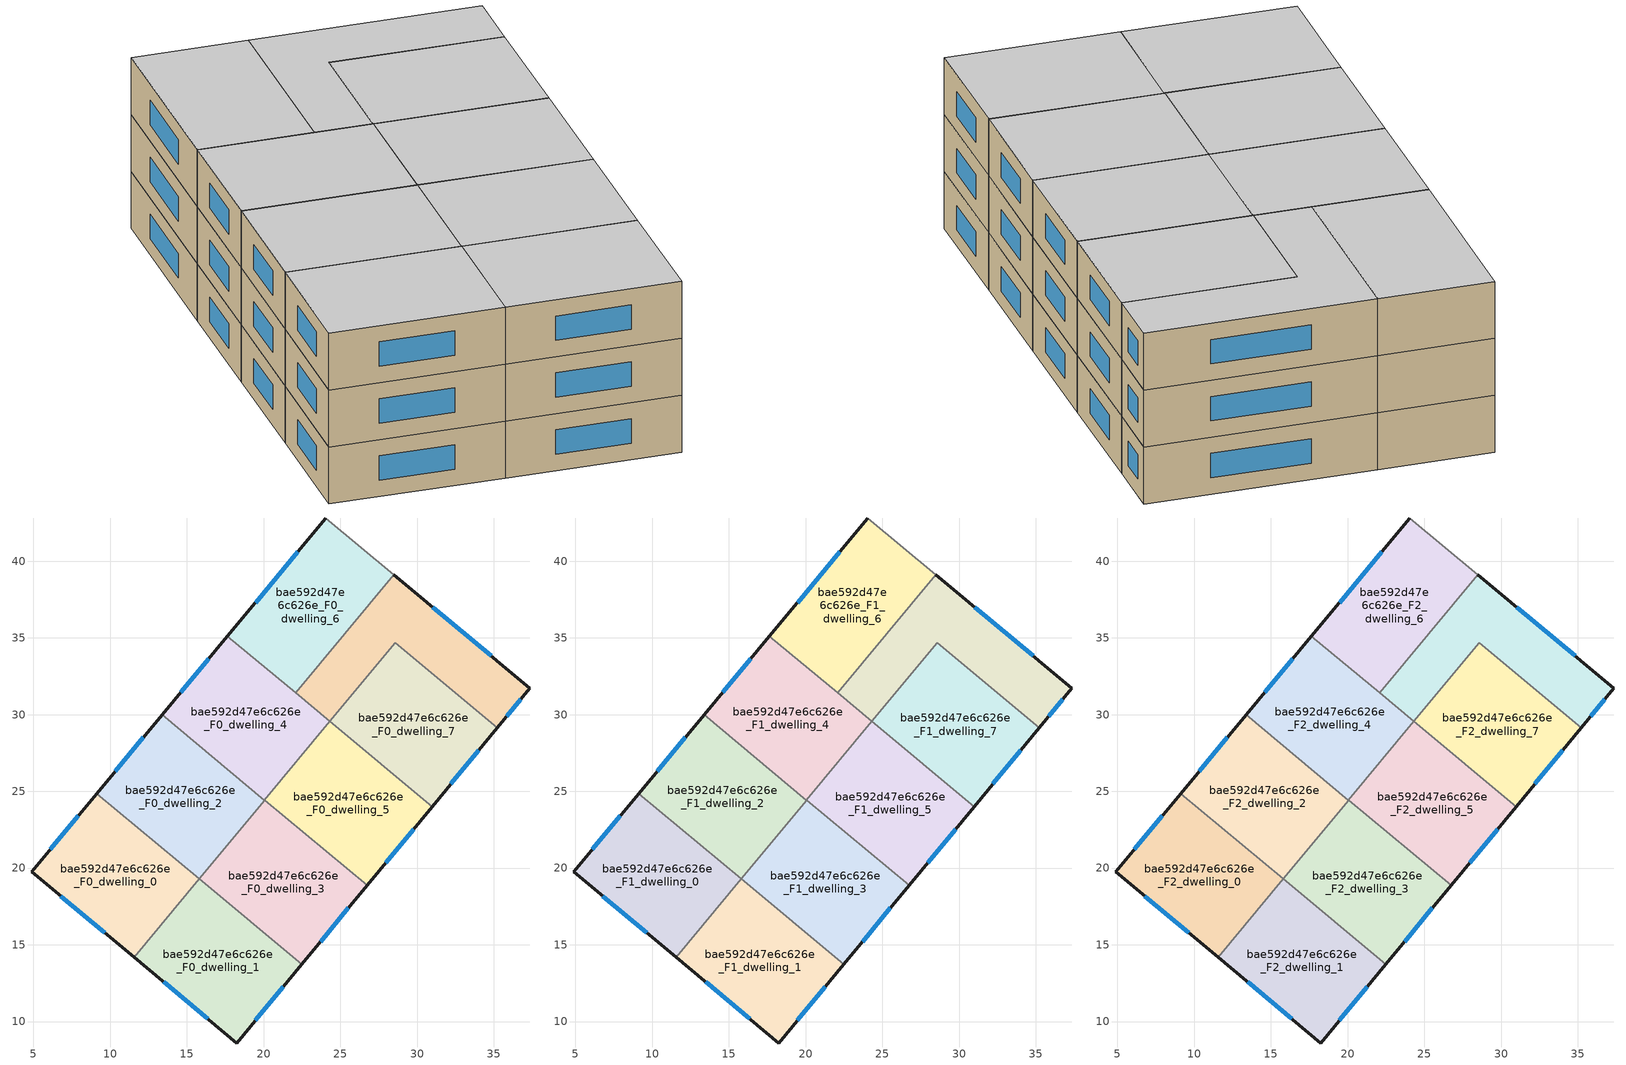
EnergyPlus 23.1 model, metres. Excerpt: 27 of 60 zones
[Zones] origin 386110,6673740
bae592d47e6c626e_F0_dwelling_0
 floor ground (EU_floor_Construction): 15.82,19.29 11.57,14.18 4.88,19.75 9.12,24.86 z0
 wall outside (EU_wall_Construction): 9.12,24.86 4.88,19.75 11.57,14.18 z0:3
 wall to bae592d47e6c626e_F0_dwelling_1 (EU_wall_Construction): 11.57,14.18 15.82,19.29 z0:3
 wall to bae592d47e6c626e_F0_dwelling_2 (EU_wall_Construction): 15.81,19.3 9.12,24.86 z0:3
 wall to bae592d47e6c626e_F0_dwelling_3 (EU_wall_Construction): 15.82,19.29 15.81,19.3 z0:3
 window (EU_Window_Construction): 6.79,18.16 9.66,15.77 / 7.91,23.4 6.09,21.21 z0.86:2.14
bae592d47e6c626e_F0_dwelling_1
 floor ground (EU_floor_Construction): 22.5,13.74 18.26,8.6 11.57,14.18 15.82,19.29 z0
 wall outside (EU_wall_Construction): 11.57,14.18 18.26,8.6 22.5,13.74 z0:3
 wall to bae592d47e6c626e_F0_dwelling_3 (EU_wall_Construction): 22.5,13.74 15.82,19.29 z0:3
 window (EU_Window_Construction): 13.48,12.58 16.34,10.19 / 19.47,10.07 21.28,12.27 z0.86:2.14
bae592d47e6c626e_F0_dwelling_2
 floor ground (EU_floor_Construction): 20.06,24.42 15.8,19.3 9.12,24.86 13.38,29.98 z0
 wall outside (EU_wall_Construction): 13.38,29.98 9.12,24.86 z0:3
 wall to bae592d47e6c626e_F0_dwelling_3 (EU_wall_Construction): 15.8,19.3 20.06,24.42 z0:3
 wall to bae592d47e6c626e_F0_dwelling_4 (EU_wall_Construction): 20.05,24.43 13.38,29.98 z0:3
 wall to bae592d47e6c626e_F0_dwelling_5 (EU_wall_Construction): 20.06,24.42 20.05,24.43 z0:3
 window (EU_Window_Construction): 12.16,28.51 10.34,26.32 z0.86:2.14
bae592d47e6c626e_F0_dwelling_3
 floor ground (EU_floor_Construction): 26.74,18.87 22.5,13.74 15.8,19.3 20.06,24.42 z0
 wall outside (EU_wall_Construction): 22.5,13.74 26.74,18.87 z0:3
 wall to bae592d47e6c626e_F0_dwelling_5 (EU_wall_Construction): 26.74,18.87 20.06,24.42 z0:3
 window (EU_Window_Construction): 23.71,15.2 25.52,17.4 z0.86:2.14
bae592d47e6c626e_F0_dwelling_4
 floor ground (EU_floor_Construction): 24.32,29.55 20.05,24.43 13.38,29.98 17.64,35.1 z0
 wall outside (EU_wall_Construction): 17.64,35.1 13.38,29.98 z0:3
 wall to bae592d47e6c626e_F0_dwelling_5 (EU_wall_Construction): 20.05,24.43 24.32,29.55 z0:3
 wall to bae592d47e6c626e_F0_dwelling_6 (EU_wall_Construction): 22.08,31.41 17.64,35.1 z0:3
 wall to bae592d47e6c626e_F0_dwelling_8 (EU_wall_Construction): 24.31,29.56 22.08,31.41 z0:3
 wall to bae592d47e6c626e_F0_dwelling_7 (EU_wall_Construction): 24.32,29.55 24.31,29.56 z0:3
 window (EU_Window_Construction): 16.43,33.64 14.6,31.44 z0.86:2.14
bae592d47e6c626e_F0_dwelling_5
 floor ground (EU_floor_Construction): 30.98,24.01 26.74,18.87 20.05,24.43 24.32,29.55 z0
 wall outside (EU_wall_Construction): 26.74,18.87 30.98,24.01 z0:3
 wall to bae592d47e6c626e_F0_dwelling_7 (EU_wall_Construction): 30.98,24.01 24.32,29.55 z0:3
 window (EU_Window_Construction): 27.95,20.34 29.77,22.54 z0.86:2.14
bae592d47e6c626e_F0_dwelling_6
 floor ground (EU_floor_Construction): 28.49,39.12 22.08,31.41 17.64,35.1 24.05,42.81 z0
 wall outside (EU_wall_Construction): 24.05,42.81 17.64,35.1 z0:3
 wall adiabatic (EU_wall_Construction): 28.49,39.12 24.05,42.81 z0:3
 wall to bae592d47e6c626e_F0_dwelling_8 (EU_wall_Construction): 22.08,31.41 28.49,39.12 z0:3
 window (EU_Window_Construction): 22.22,40.61 19.48,37.3 z0.86:2.14
bae592d47e6c626e_F0_dwelling_7
 floor ground (EU_floor_Construction): 35.23,29.16 30.98,24.01 24.31,29.56 28.58,34.69 z0
 wall outside (EU_wall_Construction): 30.98,24.01 35.23,29.16 z0:3
 wall to bae592d47e6c626e_F0_dwelling_8 (EU_wall_Construction): 35.23,29.16 28.58,34.69 24.31,29.56 z0:3
 window (EU_Window_Construction): 32.2,25.48 34.02,27.69 z0.86:2.14
bae592d47e6c626e_F0_dwelling_8
 floor ground (EU_floor_Construction): 37.35,31.73 35.23,29.16 28.58,34.69 24.31,29.56 22.08,31.41 28.49,39.12 z0
 wall outside (EU_wall_Construction): 35.23,29.16 37.35,31.73 28.49,39.12 z0:3
 window (EU_Window_Construction): 34.82,33.84 31.02,37 / 35.84,29.89 36.75,30.99 z0.86:2.14
bae592d47e6c626e_F1_dwelling_0
 floor to bae592d47e6c626e_F0_dwelling_0 (EU_floor_Construction): 15.82,19.29 11.57,14.18 4.88,19.75 9.12,24.86 z3
 wall outside (EU_wall_Construction): 9.12,24.86 4.88,19.75 11.57,14.18 z3:6
 wall to bae592d47e6c626e_F1_dwelling_1 (EU_wall_Construction): 11.57,14.18 15.82,19.29 z3:6
 wall to bae592d47e6c626e_F1_dwelling_2 (EU_wall_Construction): 15.81,19.3 9.12,24.86 z3:6
 wall to bae592d47e6c626e_F1_dwelling_3 (EU_wall_Construction): 15.82,19.29 15.81,19.3 z3:6
 window (EU_Window_Construction): 6.79,18.16 9.66,15.77 / 7.91,23.4 6.09,21.21 z3.86:5.14
bae592d47e6c626e_F1_dwelling_1
 floor to bae592d47e6c626e_F0_dwelling_1 (EU_floor_Construction): 22.5,13.74 18.26,8.6 11.57,14.18 15.82,19.29 z3
 wall outside (EU_wall_Construction): 11.57,14.18 18.26,8.6 22.5,13.74 z3:6
 wall to bae592d47e6c626e_F1_dwelling_3 (EU_wall_Construction): 22.5,13.74 15.82,19.29 z3:6
 window (EU_Window_Construction): 13.48,12.58 16.34,10.19 / 19.47,10.07 21.28,12.27 z3.86:5.14
bae592d47e6c626e_F1_dwelling_2
 floor to bae592d47e6c626e_F0_dwelling_2 (EU_floor_Construction): 20.06,24.42 15.8,19.3 9.12,24.86 13.38,29.98 z3
 wall outside (EU_wall_Construction): 13.38,29.98 9.12,24.86 z3:6
 wall to bae592d47e6c626e_F1_dwelling_3 (EU_wall_Construction): 15.8,19.3 20.06,24.42 z3:6
 wall to bae592d47e6c626e_F1_dwelling_4 (EU_wall_Construction): 20.05,24.43 13.38,29.98 z3:6
 wall to bae592d47e6c626e_F1_dwelling_5 (EU_wall_Construction): 20.06,24.42 20.05,24.43 z3:6
 window (EU_Window_Construction): 12.16,28.51 10.34,26.32 z3.86:5.14
bae592d47e6c626e_F1_dwelling_3
 floor to bae592d47e6c626e_F0_dwelling_3 (EU_floor_Construction): 26.74,18.87 22.5,13.74 15.8,19.3 20.06,24.42 z3
 wall outside (EU_wall_Construction): 22.5,13.74 26.74,18.87 z3:6
 wall to bae592d47e6c626e_F1_dwelling_5 (EU_wall_Construction): 26.74,18.87 20.06,24.42 z3:6
 window (EU_Window_Construction): 23.71,15.2 25.52,17.4 z3.86:5.14
bae592d47e6c626e_F1_dwelling_4
 floor to bae592d47e6c626e_F0_dwelling_4 (EU_floor_Construction): 24.32,29.55 20.05,24.43 13.38,29.98 17.64,35.1 z3
 wall outside (EU_wall_Construction): 17.64,35.1 13.38,29.98 z3:6
 wall to bae592d47e6c626e_F1_dwelling_5 (EU_wall_Construction): 20.05,24.43 24.32,29.55 z3:6
 wall to bae592d47e6c626e_F1_dwelling_6 (EU_wall_Construction): 22.08,31.41 17.64,35.1 z3:6
 wall to bae592d47e6c626e_F1_dwelling_8 (EU_wall_Construction): 24.31,29.56 22.08,31.41 z3:6
 wall to bae592d47e6c626e_F1_dwelling_7 (EU_wall_Construction): 24.32,29.55 24.31,29.56 z3:6
 window (EU_Window_Construction): 16.43,33.64 14.6,31.44 z3.86:5.14
bae592d47e6c626e_F1_dwelling_5
 floor to bae592d47e6c626e_F0_dwelling_5 (EU_floor_Construction): 30.98,24.01 26.74,18.87 20.05,24.43 24.32,29.55 z3
 wall outside (EU_wall_Construction): 26.74,18.87 30.98,24.01 z3:6
 wall to bae592d47e6c626e_F1_dwelling_7 (EU_wall_Construction): 30.98,24.01 24.32,29.55 z3:6
 window (EU_Window_Construction): 27.95,20.34 29.77,22.54 z3.86:5.14
bae592d47e6c626e_F1_dwelling_6
 floor to bae592d47e6c626e_F0_dwelling_6 (EU_floor_Construction): 28.49,39.12 22.08,31.41 17.64,35.1 24.05,42.81 z3
 wall outside (EU_wall_Construction): 24.05,42.81 17.64,35.1 z3:6
 wall adiabatic (EU_wall_Construction): 28.49,39.12 24.05,42.81 z3:6
 wall to bae592d47e6c626e_F1_dwelling_8 (EU_wall_Construction): 22.08,31.41 28.49,39.12 z3:6
 window (EU_Window_Construction): 22.22,40.61 19.48,37.3 z3.86:5.14
bae592d47e6c626e_F1_dwelling_7
 floor to bae592d47e6c626e_F0_dwelling_7 (EU_floor_Construction): 35.23,29.16 30.98,24.01 24.31,29.56 28.58,34.69 z3
 wall outside (EU_wall_Construction): 30.98,24.01 35.23,29.16 z3:6
 wall to bae592d47e6c626e_F1_dwelling_8 (EU_wall_Construction): 35.23,29.16 28.58,34.69 24.31,29.56 z3:6
 window (EU_Window_Construction): 32.2,25.48 34.02,27.69 z3.86:5.14
bae592d47e6c626e_F1_dwelling_8
 floor to bae592d47e6c626e_F0_dwelling_8 (EU_floor_Construction): 37.35,31.73 35.23,29.16 28.58,34.69 24.31,29.56 22.08,31.41 28.49,39.12 z3
 wall outside (EU_wall_Construction): 35.23,29.16 37.35,31.73 28.49,39.12 z3:6
 window (EU_Window_Construction): 34.82,33.84 31.02,37 / 35.84,29.89 36.75,30.99 z3.86:5.14
bae592d47e6c626e_F2_dwelling_0
 floor to bae592d47e6c626e_F1_dwelling_0 (EU_floor_Construction): 15.82,19.29 11.57,14.18 4.88,19.75 9.12,24.86 z6
 wall outside (EU_wall_Construction): 9.12,24.86 4.88,19.75 11.57,14.18 z6:9
 wall to bae592d47e6c626e_F2_dwelling_1 (EU_wall_Construction): 11.57,14.18 15.82,19.29 z6:9
 wall to bae592d47e6c626e_F2_dwelling_2 (EU_wall_Construction): 15.81,19.3 9.12,24.86 z6:9
 wall to bae592d47e6c626e_F2_dwelling_3 (EU_wall_Construction): 15.82,19.29 15.81,19.3 z6:9
 window (EU_Window_Construction): 6.79,18.16 9.66,15.77 / 7.91,23.4 6.09,21.21 z6.86:8.14
 ceiling to bae592d47e6c626e_F3_dwelling_0 (EU_floor_Construction): 11.57,14.18 15.82,19.29 9.12,24.86 4.88,19.75 z9
bae592d47e6c626e_F2_dwelling_1
 floor to bae592d47e6c626e_F1_dwelling_1 (EU_floor_Construction): 22.5,13.74 18.26,8.6 11.57,14.18 15.82,19.29 z6
 wall outside (EU_wall_Construction): 11.57,14.18 18.26,8.6 22.5,13.74 z6:9
 wall to bae592d47e6c626e_F2_dwelling_3 (EU_wall_Construction): 22.5,13.74 15.82,19.29 z6:9
 window (EU_Window_Construction): 13.48,12.58 16.34,10.19 / 19.47,10.07 21.28,12.27 z6.86:8.14
 ceiling to bae592d47e6c626e_F3_dwelling_1 (EU_floor_Construction): 18.26,8.6 22.5,13.74 15.82,19.29 11.57,14.18 z9
bae592d47e6c626e_F2_dwelling_2
 floor to bae592d47e6c626e_F1_dwelling_2 (EU_floor_Construction): 20.06,24.42 15.8,19.3 9.12,24.86 13.38,29.98 z6
 wall outside (EU_wall_Construction): 13.38,29.98 9.12,24.86 z6:9
 wall to bae592d47e6c626e_F2_dwelling_3 (EU_wall_Construction): 15.8,19.3 20.06,24.42 z6:9
 wall to bae592d47e6c626e_F2_dwelling_4 (EU_wall_Construction): 20.05,24.43 13.38,29.98 z6:9
 wall to bae592d47e6c626e_F2_dwelling_5 (EU_wall_Construction): 20.06,24.42 20.05,24.43 z6:9
 window (EU_Window_Construction): 12.16,28.51 10.34,26.32 z6.86:8.14
 ceiling to bae592d47e6c626e_F3_dwelling_2 (EU_floor_Construction): 15.8,19.3 20.06,24.42 13.38,29.98 9.12,24.86 z9
bae592d47e6c626e_F2_dwelling_3
 floor to bae592d47e6c626e_F1_dwelling_3 (EU_floor_Construction): 26.74,18.87 22.5,13.74 15.8,19.3 20.06,24.42 z6
 wall outside (EU_wall_Construction): 22.5,13.74 26.74,18.87 z6:9
 wall to bae592d47e6c626e_F2_dwelling_5 (EU_wall_Construction): 26.74,18.87 20.06,24.42 z6:9
 window (EU_Window_Construction): 23.71,15.2 25.52,17.4 z6.86:8.14
 ceiling to bae592d47e6c626e_F3_dwelling_3 (EU_floor_Construction): 22.5,13.74 26.74,18.87 20.06,24.42 15.8,19.3 z9
bae592d47e6c626e_F2_dwelling_4
 floor to bae592d47e6c626e_F1_dwelling_4 (EU_floor_Construction): 24.32,29.55 20.05,24.43 13.38,29.98 17.64,35.1 z6
 wall outside (EU_wall_Construction): 17.64,35.1 13.38,29.98 z6:9
 wall to bae592d47e6c626e_F2_dwelling_5 (EU_wall_Construction): 20.05,24.43 24.32,29.55 z6:9
 wall to bae592d47e6c626e_F2_dwelling_6 (EU_wall_Construction): 22.08,31.41 17.64,35.1 z6:9
 wall to bae592d47e6c626e_F2_dwelling_8 (EU_wall_Construction): 24.31,29.56 22.08,31.41 z6:9
 wall to bae592d47e6c626e_F2_dwelling_7 (EU_wall_Construction): 24.32,29.55 24.31,29.56 z6:9
 window (EU_Window_Construction): 16.43,33.64 14.6,31.44 z6.86:8.14
 ceiling to bae592d47e6c626e_F3_dwelling_4 (EU_floor_Construction): 20.05,24.43 24.32,29.55 17.64,35.1 13.38,29.98 z9
bae592d47e6c626e_F2_dwelling_5
 floor to bae592d47e6c626e_F1_dwelling_5 (EU_floor_Construction): 30.98,24.01 26.74,18.87 20.05,24.43 24.32,29.55 z6
 wall outside (EU_wall_Construction): 26.74,18.87 30.98,24.01 z6:9
 wall to bae592d47e6c626e_F2_dwelling_7 (EU_wall_Construction): 30.98,24.01 24.32,29.55 z6:9
 window (EU_Window_Construction): 27.95,20.34 29.77,22.54 z6.86:8.14
 ceiling to bae592d47e6c626e_F3_dwelling_5 (EU_floor_Construction): 26.74,18.87 30.98,24.01 24.32,29.55 20.05,24.43 z9
bae592d47e6c626e_F2_dwelling_6
 floor to bae592d47e6c626e_F1_dwelling_6 (EU_floor_Construction): 28.49,39.12 22.08,31.41 17.64,35.1 24.05,42.81 z6
 wall outside (EU_wall_Construction): 24.05,42.81 17.64,35.1 z6:9
 wall adiabatic (EU_wall_Construction): 28.49,39.12 24.05,42.81 z6:9
 wall to bae592d47e6c626e_F2_dwelling_8 (EU_wall_Construction): 22.08,31.41 28.49,39.12 z6:9
 window (EU_Window_Construction): 22.22,40.61 19.48,37.3 z6.86:8.14
 ceiling to bae592d47e6c626e_F3_dwelling_6 (EU_floor_Construction): 22.08,31.41 28.49,39.12 24.05,42.81 17.64,35.1 z9
bae592d47e6c626e_F2_dwelling_7
 floor to bae592d47e6c626e_F1_dwelling_7 (EU_floor_Construction): 35.23,29.16 30.98,24.01 24.31,29.56 28.58,34.69 z6
 wall outside (EU_wall_Construction): 30.98,24.01 35.23,29.16 z6:9
 wall to bae592d47e6c626e_F2_dwelling_8 (EU_wall_Construction): 35.23,29.16 28.58,34.69 24.31,29.56 z6:9
 window (EU_Window_Construction): 32.2,25.48 34.02,27.69 z6.86:8.14
 ceiling to bae592d47e6c626e_F3_dwelling_7 (EU_floor_Construction): 30.98,24.01 35.23,29.16 28.58,34.69 24.31,29.56 z9
bae592d47e6c626e_F2_dwelling_8
 floor to bae592d47e6c626e_F1_dwelling_8 (EU_floor_Construction): 37.35,31.73 35.23,29.16 28.58,34.69 24.31,29.56 22.08,31.41 28.49,39.12 z6
 wall outside (EU_wall_Construction): 35.23,29.16 37.35,31.73 28.49,39.12 z6:9
 window (EU_Window_Construction): 34.82,33.84 31.02,37 / 35.84,29.89 36.75,30.99 z6.86:8.14
 ceiling to bae592d47e6c626e_F3_dwelling_8 (EU_floor_Construction): 35.23,29.16 37.35,31.73 28.49,39.12 22.08,31.41 24.31,29.56 28.58,34.69 z9
[Building]
EU S2 Campaign: North Axis=0; Terrain=City; Solar Distribution=FullExterior
[Site:Location]
Helsinki-Vantaa.AP: Latitude=60.317; Longitude=24.963; Time Zone=2; Elevation=54.6
[SizingPeriod:WeatherFileDays]
AnnualSizingPeriod: Begin Month=1; Begin Day of Month=1; End Month=12; End Day of Month=31; Day of Week for Start Day=Monday; Use Weather File Daylight Saving Period=No; Use Weather File Rain and Snow Indicators=No
[MATERIAL]
EU_InternalMass_Material: Roughness=MediumRough; Thickness=0.1; Conductivity=1; Density=1800; Specific Heat=900; Thermal Absorptance=0.9; Solar Absorptance=0.7; Visible Absorptance=0.7
[MATERIAL:NOMASS] Roughness=MediumRough; Thermal Absorptance=0.9; Solar Absorptance=0.7; Visible Absorptance=0.7
Name | Thermal Resistance
EU_wall_NoMass | 1.10183
EU_floor_NoMass | 1.70606
[WINDOWMATERIAL:SIMPLEGLAZINGSYSTEM]
EU_Window_SimpleGlazing: UFactor=3.11035; Solar Heat Gain Coefficient=0.8; Visible Transmittance=0.8
[CONSTRUCTION]
EU_wall_Construction: EU_wall_NoMass
EU_floor_Construction: EU_floor_NoMass
EU_Window_Construction: EU_Window_SimpleGlazing
EU_InternalMass_Construction: EU_InternalMass_Material
[ZONE] Type=1; Multiplier=1; Ceiling Height=autocalculate; Floor Area=autocalculate; Part of Total Floor Area=Yes
Name | Volume
bae592d47e6c626e_F0_dwelling_0; bae592d47e6c626e_F1_dwelling_0; bae592d47e6c626e_F2_dwelling_0 | 173.613
bae592d47e6c626e_F0_dwelling_1; bae592d47e6c626e_F1_dwelling_1; bae592d47e6c626e_F2_dwelling_1 | 173.602
bae592d47e6c626e_F0_dwelling_2; bae592d47e6c626e_F1_dwelling_2; bae592d47e6c626e_F2_dwelling_2 | 173.6
bae592d47e6c626e_F0_dwelling_3; bae592d47e6c626e_F1_dwelling_3; bae592d47e6c626e_F2_dwelling_3 | 173.608
bae592d47e6c626e_F0_dwelling_4; bae592d47e6c626e_F1_dwelling_4; bae592d47e6c626e_F2_dwelling_4; bae592d47e6c626e_F0_dwelling_6; bae592d47e6c626e_F1_dwelling_6; bae592d47e6c626e_F2_dwelling_6 | 173.596
bae592d47e6c626e_F0_dwelling_5; bae592d47e6c626e_F1_dwelling_5; bae592d47e6c626e_F2_dwelling_5 | 173.59
bae592d47e6c626e_F0_dwelling_7; bae592d47e6c626e_F1_dwelling_7; bae592d47e6c626e_F2_dwelling_7 | 173.586
bae592d47e6c626e_F0_dwelling_8; bae592d47e6c626e_F1_dwelling_8; bae592d47e6c626e_F2_dwelling_8 | 173.597
[INTERNALMASS] Construction=EU_InternalMass_Construction
Name | Zone or ZoneList | Surface Area
bae592d47e6c626e_F0_dwelling_0_EU_InternalMass | bae592d47e6c626e_F0_dwelling_0 | 57.8708
bae592d47e6c626e_F0_dwelling_1_EU_InternalMass | bae592d47e6c626e_F0_dwelling_1 | 57.8681
bae592d47e6c626e_F0_dwelling_2_EU_InternalMass | bae592d47e6c626e_F0_dwelling_2 | 57.8684
bae592d47e6c626e_F0_dwelling_3_EU_InternalMass | bae592d47e6c626e_F0_dwelling_3 | 57.8665
bae592d47e6c626e_F0_dwelling_4_EU_InternalMass | bae592d47e6c626e_F0_dwelling_4 | 57.8646
bae592d47e6c626e_F0_dwelling_5_EU_InternalMass | bae592d47e6c626e_F0_dwelling_5 | 57.8632
bae592d47e6c626e_F0_dwelling_6_EU_InternalMass | bae592d47e6c626e_F0_dwelling_6 | 57.865
bae592d47e6c626e_F0_dwelling_7_EU_InternalMass | bae592d47e6c626e_F0_dwelling_7 | 57.8627
bae592d47e6c626e_F0_dwelling_8_EU_InternalMass | bae592d47e6c626e_F0_dwelling_8 | 57.8658
bae592d47e6c626e_F1_dwelling_0_EU_InternalMass | bae592d47e6c626e_F1_dwelling_0 | 57.8708
bae592d47e6c626e_F1_dwelling_1_EU_InternalMass | bae592d47e6c626e_F1_dwelling_1 | 57.8681
bae592d47e6c626e_F1_dwelling_2_EU_InternalMass | bae592d47e6c626e_F1_dwelling_2 | 57.8684
bae592d47e6c626e_F1_dwelling_3_EU_InternalMass | bae592d47e6c626e_F1_dwelling_3 | 57.8665
bae592d47e6c626e_F1_dwelling_4_EU_InternalMass | bae592d47e6c626e_F1_dwelling_4 | 57.8646
bae592d47e6c626e_F1_dwelling_5_EU_InternalMass | bae592d47e6c626e_F1_dwelling_5 | 57.8632
bae592d47e6c626e_F1_dwelling_6_EU_InternalMass | bae592d47e6c626e_F1_dwelling_6 | 57.865
bae592d47e6c626e_F1_dwelling_7_EU_InternalMass | bae592d47e6c626e_F1_dwelling_7 | 57.8627
bae592d47e6c626e_F1_dwelling_8_EU_InternalMass | bae592d47e6c626e_F1_dwelling_8 | 57.8658
bae592d47e6c626e_F2_dwelling_0_EU_InternalMass | bae592d47e6c626e_F2_dwelling_0 | 57.8708
bae592d47e6c626e_F2_dwelling_1_EU_InternalMass | bae592d47e6c626e_F2_dwelling_1 | 57.8681
bae592d47e6c626e_F2_dwelling_2_EU_InternalMass | bae592d47e6c626e_F2_dwelling_2 | 57.8684
bae592d47e6c626e_F2_dwelling_3_EU_InternalMass | bae592d47e6c626e_F2_dwelling_3 | 57.8665
bae592d47e6c626e_F2_dwelling_4_EU_InternalMass | bae592d47e6c626e_F2_dwelling_4 | 57.8646
bae592d47e6c626e_F2_dwelling_5_EU_InternalMass | bae592d47e6c626e_F2_dwelling_5 | 57.8632
bae592d47e6c626e_F2_dwelling_6_EU_InternalMass | bae592d47e6c626e_F2_dwelling_6 | 57.865
bae592d47e6c626e_F2_dwelling_7_EU_InternalMass | bae592d47e6c626e_F2_dwelling_7 | 57.8627
bae592d47e6c626e_F2_dwelling_8_EU_InternalMass | bae592d47e6c626e_F2_dwelling_8 | 57.8658
[OTHEREQUIPMENT] Fuel Type=Electricity; Design Level Calculation Method=Watts/Area; Power per Zone Floor Area=1; Fraction Latent=0; Fraction Radiant=0; Fraction Lost=0; Carbon Dioxide Generation Rate=0; EndUse Subcategory=EU_Step8_InternalGains
Name | Zone or ZoneList or Space or SpaceList | Schedule
EU_Step8_InternalGain_bae592d47e6c626e_F0_dwelling_0_f000 | bae592d47e6c626e_F0_dwelling_0 | EU_Step8_GainSchedule_bae592d47e6c626e_F0_dwelling_0_f000
EU_Step8_InternalGain_bae592d47e6c626e_F0_dwelling_1_f000 | bae592d47e6c626e_F0_dwelling_1 | EU_Step8_GainSchedule_bae592d47e6c626e_F0_dwelling_1_f000
EU_Step8_InternalGain_bae592d47e6c626e_F0_dwelling_2_f000 | bae592d47e6c626e_F0_dwelling_2 | EU_Step8_GainSchedule_bae592d47e6c626e_F0_dwelling_2_f000
EU_Step8_InternalGain_bae592d47e6c626e_F0_dwelling_3_f000 | bae592d47e6c626e_F0_dwelling_3 | EU_Step8_GainSchedule_bae592d47e6c626e_F0_dwelling_3_f000
EU_Step8_InternalGain_bae592d47e6c626e_F0_dwelling_4_f000 | bae592d47e6c626e_F0_dwelling_4 | EU_Step8_GainSchedule_bae592d47e6c626e_F0_dwelling_4_f000
EU_Step8_InternalGain_bae592d47e6c626e_F0_dwelling_5_f000 | bae592d47e6c626e_F0_dwelling_5 | EU_Step8_GainSchedule_bae592d47e6c626e_F0_dwelling_5_f000
EU_Step8_InternalGain_bae592d47e6c626e_F0_dwelling_6_f000 | bae592d47e6c626e_F0_dwelling_6 | EU_Step8_GainSchedule_bae592d47e6c626e_F0_dwelling_6_f000
EU_Step8_InternalGain_bae592d47e6c626e_F0_dwelling_7_f000 | bae592d47e6c626e_F0_dwelling_7 | EU_Step8_GainSchedule_bae592d47e6c626e_F0_dwelling_7_f000
EU_Step8_InternalGain_bae592d47e6c626e_F0_dwelling_8_f000 | bae592d47e6c626e_F0_dwelling_8 | EU_Step8_GainSchedule_bae592d47e6c626e_F0_dwelling_8_f000
EU_Step8_InternalGain_bae592d47e6c626e_F1_dwelling_0_f000 | bae592d47e6c626e_F1_dwelling_0 | EU_Step8_GainSchedule_bae592d47e6c626e_F1_dwelling_0_f000
EU_Step8_InternalGain_bae592d47e6c626e_F1_dwelling_1_f000 | bae592d47e6c626e_F1_dwelling_1 | EU_Step8_GainSchedule_bae592d47e6c626e_F1_dwelling_1_f000
EU_Step8_InternalGain_bae592d47e6c626e_F1_dwelling_2_f000 | bae592d47e6c626e_F1_dwelling_2 | EU_Step8_GainSchedule_bae592d47e6c626e_F1_dwelling_2_f000
EU_Step8_InternalGain_bae592d47e6c626e_F1_dwelling_3_f000 | bae592d47e6c626e_F1_dwelling_3 | EU_Step8_GainSchedule_bae592d47e6c626e_F1_dwelling_3_f000
EU_Step8_InternalGain_bae592d47e6c626e_F1_dwelling_4_f000 | bae592d47e6c626e_F1_dwelling_4 | EU_Step8_GainSchedule_bae592d47e6c626e_F1_dwelling_4_f000
EU_Step8_InternalGain_bae592d47e6c626e_F1_dwelling_5_f000 | bae592d47e6c626e_F1_dwelling_5 | EU_Step8_GainSchedule_bae592d47e6c626e_F1_dwelling_5_f000
EU_Step8_InternalGain_bae592d47e6c626e_F1_dwelling_6_f000 | bae592d47e6c626e_F1_dwelling_6 | EU_Step8_GainSchedule_bae592d47e6c626e_F1_dwelling_6_f000
EU_Step8_InternalGain_bae592d47e6c626e_F1_dwelling_7_f000 | bae592d47e6c626e_F1_dwelling_7 | EU_Step8_GainSchedule_bae592d47e6c626e_F1_dwelling_7_f000
EU_Step8_InternalGain_bae592d47e6c626e_F1_dwelling_8_f000 | bae592d47e6c626e_F1_dwelling_8 | EU_Step8_GainSchedule_bae592d47e6c626e_F1_dwelling_8_f000
EU_Step8_InternalGain_bae592d47e6c626e_F2_dwelling_0_f000 | bae592d47e6c626e_F2_dwelling_0 | EU_Step8_GainSchedule_bae592d47e6c626e_F2_dwelling_0_f000
EU_Step8_InternalGain_bae592d47e6c626e_F2_dwelling_1_f000 | bae592d47e6c626e_F2_dwelling_1 | EU_Step8_GainSchedule_bae592d47e6c626e_F2_dwelling_1_f000
EU_Step8_InternalGain_bae592d47e6c626e_F2_dwelling_2_f000 | bae592d47e6c626e_F2_dwelling_2 | EU_Step8_GainSchedule_bae592d47e6c626e_F2_dwelling_2_f000
EU_Step8_InternalGain_bae592d47e6c626e_F2_dwelling_3_f000 | bae592d47e6c626e_F2_dwelling_3 | EU_Step8_GainSchedule_bae592d47e6c626e_F2_dwelling_3_f000
EU_Step8_InternalGain_bae592d47e6c626e_F2_dwelling_4_f000 | bae592d47e6c626e_F2_dwelling_4 | EU_Step8_GainSchedule_bae592d47e6c626e_F2_dwelling_4_f000
EU_Step8_InternalGain_bae592d47e6c626e_F2_dwelling_5_f000 | bae592d47e6c626e_F2_dwelling_5 | EU_Step8_GainSchedule_bae592d47e6c626e_F2_dwelling_5_f000
EU_Step8_InternalGain_bae592d47e6c626e_F2_dwelling_6_f000 | bae592d47e6c626e_F2_dwelling_6 | EU_Step8_GainSchedule_bae592d47e6c626e_F2_dwelling_6_f000
EU_Step8_InternalGain_bae592d47e6c626e_F2_dwelling_7_f000 | bae592d47e6c626e_F2_dwelling_7 | EU_Step8_GainSchedule_bae592d47e6c626e_F2_dwelling_7_f000
EU_Step8_InternalGain_bae592d47e6c626e_F2_dwelling_8_f000 | bae592d47e6c626e_F2_dwelling_8 | EU_Step8_GainSchedule_bae592d47e6c626e_F2_dwelling_8_f000
[ZONEVENTILATION:DESIGNFLOWRATE] Schedule=EU_AlwaysOn; Design Flow Rate Calculation Method=AirChanges/Hour; Air Changes per Hour=0.756316; Ventilation Type=Natural; Fan Pressure Rise=0; Fan Total Efficiency=1; Constant Term Coefficient=1; Temperature Term Coefficient=0; Velocity Term Coefficient=0; Velocity Squared Term Coefficient=0; Minimum Indoor Temperature=-100; Maximum Indoor Temperature=100; Delta Temperature=-100; Minimum Outdoor Temperature=-100; Maximum Outdoor Temperature=100; Maximum Wind Speed=40
Name | Zone or ZoneList or Space or SpaceList
EU_ConstantAir_bae592d47e6c626e_F0_dwelling_0 | bae592d47e6c626e_F0_dwelling_0
EU_ConstantAir_bae592d47e6c626e_F0_dwelling_1 | bae592d47e6c626e_F0_dwelling_1
EU_ConstantAir_bae592d47e6c626e_F0_dwelling_2 | bae592d47e6c626e_F0_dwelling_2
EU_ConstantAir_bae592d47e6c626e_F0_dwelling_3 | bae592d47e6c626e_F0_dwelling_3
EU_ConstantAir_bae592d47e6c626e_F0_dwelling_4 | bae592d47e6c626e_F0_dwelling_4
EU_ConstantAir_bae592d47e6c626e_F0_dwelling_5 | bae592d47e6c626e_F0_dwelling_5
EU_ConstantAir_bae592d47e6c626e_F0_dwelling_6 | bae592d47e6c626e_F0_dwelling_6
EU_ConstantAir_bae592d47e6c626e_F0_dwelling_7 | bae592d47e6c626e_F0_dwelling_7
EU_ConstantAir_bae592d47e6c626e_F0_dwelling_8 | bae592d47e6c626e_F0_dwelling_8
EU_ConstantAir_bae592d47e6c626e_F1_dwelling_0 | bae592d47e6c626e_F1_dwelling_0
EU_ConstantAir_bae592d47e6c626e_F1_dwelling_1 | bae592d47e6c626e_F1_dwelling_1
EU_ConstantAir_bae592d47e6c626e_F1_dwelling_2 | bae592d47e6c626e_F1_dwelling_2
EU_ConstantAir_bae592d47e6c626e_F1_dwelling_3 | bae592d47e6c626e_F1_dwelling_3
EU_ConstantAir_bae592d47e6c626e_F1_dwelling_4 | bae592d47e6c626e_F1_dwelling_4
EU_ConstantAir_bae592d47e6c626e_F1_dwelling_5 | bae592d47e6c626e_F1_dwelling_5
EU_ConstantAir_bae592d47e6c626e_F1_dwelling_6 | bae592d47e6c626e_F1_dwelling_6
EU_ConstantAir_bae592d47e6c626e_F1_dwelling_7 | bae592d47e6c626e_F1_dwelling_7
EU_ConstantAir_bae592d47e6c626e_F1_dwelling_8 | bae592d47e6c626e_F1_dwelling_8
EU_ConstantAir_bae592d47e6c626e_F2_dwelling_0 | bae592d47e6c626e_F2_dwelling_0
EU_ConstantAir_bae592d47e6c626e_F2_dwelling_1 | bae592d47e6c626e_F2_dwelling_1
EU_ConstantAir_bae592d47e6c626e_F2_dwelling_2 | bae592d47e6c626e_F2_dwelling_2
EU_ConstantAir_bae592d47e6c626e_F2_dwelling_3 | bae592d47e6c626e_F2_dwelling_3
EU_ConstantAir_bae592d47e6c626e_F2_dwelling_4 | bae592d47e6c626e_F2_dwelling_4
EU_ConstantAir_bae592d47e6c626e_F2_dwelling_5 | bae592d47e6c626e_F2_dwelling_5
EU_ConstantAir_bae592d47e6c626e_F2_dwelling_6 | bae592d47e6c626e_F2_dwelling_6
EU_ConstantAir_bae592d47e6c626e_F2_dwelling_7 | bae592d47e6c626e_F2_dwelling_7
EU_ConstantAir_bae592d47e6c626e_F2_dwelling_8 | bae592d47e6c626e_F2_dwelling_8
[HVACTEMPLATE:THERMOSTAT] Constant Heating Setpoint=20; Constant Cooling Setpoint=50
EU_HeatOnly_bae592d47e6c626e_F0_dwelling_0; EU_HeatOnly_bae592d47e6c626e_F0_dwelling_1; EU_HeatOnly_bae592d47e6c626e_F0_dwelling_2; EU_HeatOnly_bae592d47e6c626e_F0_dwelling_3; EU_HeatOnly_bae592d47e6c626e_F0_dwelling_4; EU_HeatOnly_bae592d47e6c626e_F0_dwelling_5; EU_HeatOnly_bae592d47e6c626e_F0_dwelling_6; EU_HeatOnly_bae592d47e6c626e_F0_dwelling_7; EU_HeatOnly_bae592d47e6c626e_F0_dwelling_8; EU_HeatOnly_bae592d47e6c626e_F1_dwelling_0; EU_HeatOnly_bae592d47e6c626e_F1_dwelling_1; EU_HeatOnly_bae592d47e6c626e_F1_dwelling_2; EU_HeatOnly_bae592d47e6c626e_F1_dwelling_3; EU_HeatOnly_bae592d47e6c626e_F1_dwelling_4; EU_HeatOnly_bae592d47e6c626e_F1_dwelling_5; EU_HeatOnly_bae592d47e6c626e_F1_dwelling_6; EU_HeatOnly_bae592d47e6c626e_F1_dwelling_7; EU_HeatOnly_bae592d47e6c626e_F1_dwelling_8; EU_HeatOnly_bae592d47e6c626e_F2_dwelling_0; EU_HeatOnly_bae592d47e6c626e_F2_dwelling_1; EU_HeatOnly_bae592d47e6c626e_F2_dwelling_2; EU_HeatOnly_bae592d47e6c626e_F2_dwelling_3; EU_HeatOnly_bae592d47e6c626e_F2_dwelling_4; EU_HeatOnly_bae592d47e6c626e_F2_dwelling_5; EU_HeatOnly_bae592d47e6c626e_F2_dwelling_6; EU_HeatOnly_bae592d47e6c626e_F2_dwelling_7; EU_HeatOnly_bae592d47e6c626e_F2_dwelling_8; EU_HeatOnly_bae592d47e6c626e_F3_dwelling_0; EU_HeatOnly_bae592d47e6c626e_F3_dwelling_1; EU_HeatOnly_bae592d47e6c626e_F3_dwelling_2; EU_HeatOnly_bae592d47e6c626e_F3_dwelling_3; EU_HeatOnly_bae592d47e6c626e_F3_dwelling_4; EU_HeatOnly_bae592d47e6c626e_F3_dwelling_5; EU_HeatOnly_bae592d47e6c626e_F3_dwelling_6; EU_HeatOnly_bae592d47e6c626e_F3_dwelling_7; EU_HeatOnly_bae592d47e6c626e_F3_dwelling_8; EU_HeatOnly_bae592d47e6c626e_F4_dwelling_0; EU_HeatOnly_bae592d47e6c626e_F4_dwelling_1; EU_HeatOnly_bae592d47e6c626e_F4_dwelling_2; EU_HeatOnly_bae592d47e6c626e_F4_dwelling_3; EU_HeatOnly_bae592d47e6c626e_F4_dwelling_4; EU_HeatOnly_bae592d47e6c626e_F4_dwelling_5; EU_HeatOnly_bae592d47e6c626e_F4_dwelling_6; EU_HeatOnly_bae592d47e6c626e_F4_dwelling_7; EU_HeatOnly_bae592d47e6c626e_F5_dwelling_0; EU_HeatOnly_bae592d47e6c626e_F5_dwelling_1; EU_HeatOnly_bae592d47e6c626e_F5_dwelling_2; EU_HeatOnly_bae592d47e6c626e_F5_dwelling_3; EU_HeatOnly_bae592d47e6c626e_F5_dwelling_4; EU_HeatOnly_bae592d47e6c626e_F5_dwelling_5; EU_HeatOnly_bae592d47e6c626e_F5_dwelling_6; EU_HeatOnly_bae592d47e6c626e_F5_dwelling_7; EU_HeatOnly_bae592d47e6c626e_F6_dwelling_0; EU_HeatOnly_bae592d47e6c626e_F6_dwelling_1; EU_HeatOnly_bae592d47e6c626e_F6_dwelling_2; EU_HeatOnly_bae592d47e6c626e_F6_dwelling_3; EU_HeatOnly_bae592d47e6c626e_F6_dwelling_4; EU_HeatOnly_bae592d47e6c626e_F6_dwelling_5; EU_HeatOnly_bae592d47e6c626e_F6_dwelling_6; EU_HeatOnly_bae592d47e6c626e_F6_dwelling_7
[HVACTEMPLATE:ZONE:IDEALLOADSAIRSYSTEM] System Availability Schedule=EU_AlwaysOn; Maximum Heating Supply Air Temperature=50; Minimum Cooling Supply Air Temperature=13; Maximum Heating Supply Air Humidity Ratio=0.0156; Minimum Cooling Supply Air Humidity Ratio=0.0077; Heating Limit=NoLimit; Cooling Limit=NoLimit; Heating Availability Schedule=EU_AlwaysOn; Cooling Availability Schedule=EU_CoolingOff; Dehumidification Control Type=ConstantSensibleHeatRatio; Cooling Sensible Heat Ratio=0.7; Dehumidification Setpoint=60; Humidification Control Type=None; Humidification Setpoint=30; Outdoor Air Method=None; Outdoor Air Flow Rate per Person=0.00944; Outdoor Air Flow Rate per Zone Floor Area=0; Outdoor Air Flow Rate per Zone=0; Demand Controlled Ventilation Type=None; Outdoor Air Economizer Type=NoEconomizer; Heat Recovery Type=None; Sensible Heat Recovery Effectiveness=0.7; Latent Heat Recovery Effectiveness=0.65
Name | Template Thermostat
bae592d47e6c626e_F0_dwelling_0 | EU_HeatOnly_bae592d47e6c626e_F0_dwelling_0
bae592d47e6c626e_F0_dwelling_1 | EU_HeatOnly_bae592d47e6c626e_F0_dwelling_1
bae592d47e6c626e_F0_dwelling_2 | EU_HeatOnly_bae592d47e6c626e_F0_dwelling_2
bae592d47e6c626e_F0_dwelling_3 | EU_HeatOnly_bae592d47e6c626e_F0_dwelling_3
bae592d47e6c626e_F0_dwelling_4 | EU_HeatOnly_bae592d47e6c626e_F0_dwelling_4
bae592d47e6c626e_F0_dwelling_5 | EU_HeatOnly_bae592d47e6c626e_F0_dwelling_5
bae592d47e6c626e_F0_dwelling_6 | EU_HeatOnly_bae592d47e6c626e_F0_dwelling_6
bae592d47e6c626e_F0_dwelling_7 | EU_HeatOnly_bae592d47e6c626e_F0_dwelling_7
bae592d47e6c626e_F0_dwelling_8 | EU_HeatOnly_bae592d47e6c626e_F0_dwelling_8
bae592d47e6c626e_F1_dwelling_0 | EU_HeatOnly_bae592d47e6c626e_F1_dwelling_0
bae592d47e6c626e_F1_dwelling_1 | EU_HeatOnly_bae592d47e6c626e_F1_dwelling_1
bae592d47e6c626e_F1_dwelling_2 | EU_HeatOnly_bae592d47e6c626e_F1_dwelling_2
bae592d47e6c626e_F1_dwelling_3 | EU_HeatOnly_bae592d47e6c626e_F1_dwelling_3
bae592d47e6c626e_F1_dwelling_4 | EU_HeatOnly_bae592d47e6c626e_F1_dwelling_4
bae592d47e6c626e_F1_dwelling_5 | EU_HeatOnly_bae592d47e6c626e_F1_dwelling_5
bae592d47e6c626e_F1_dwelling_6 | EU_HeatOnly_bae592d47e6c626e_F1_dwelling_6
bae592d47e6c626e_F1_dwelling_7 | EU_HeatOnly_bae592d47e6c626e_F1_dwelling_7
bae592d47e6c626e_F1_dwelling_8 | EU_HeatOnly_bae592d47e6c626e_F1_dwelling_8
bae592d47e6c626e_F2_dwelling_0 | EU_HeatOnly_bae592d47e6c626e_F2_dwelling_0
bae592d47e6c626e_F2_dwelling_1 | EU_HeatOnly_bae592d47e6c626e_F2_dwelling_1
bae592d47e6c626e_F2_dwelling_2 | EU_HeatOnly_bae592d47e6c626e_F2_dwelling_2
bae592d47e6c626e_F2_dwelling_3 | EU_HeatOnly_bae592d47e6c626e_F2_dwelling_3
bae592d47e6c626e_F2_dwelling_4 | EU_HeatOnly_bae592d47e6c626e_F2_dwelling_4
bae592d47e6c626e_F2_dwelling_5 | EU_HeatOnly_bae592d47e6c626e_F2_dwelling_5
bae592d47e6c626e_F2_dwelling_6 | EU_HeatOnly_bae592d47e6c626e_F2_dwelling_6
bae592d47e6c626e_F2_dwelling_7 | EU_HeatOnly_bae592d47e6c626e_F2_dwelling_7
bae592d47e6c626e_F2_dwelling_8 | EU_HeatOnly_bae592d47e6c626e_F2_dwelling_8
[SIZING:ZONE] Zone Cooling Design Supply Air Temperature Input Method=SupplyAirTemperature; Zone Cooling Design Supply Air Temperature=13; Zone Heating Design Supply Air Temperature Input Method=SupplyAirTemperature; Zone Heating Design Supply Air Temperature=50; Zone Cooling Design Supply Air Humidity Ratio=0.008; Zone Heating Design Supply Air Humidity Ratio=0.008; Cooling Design Air Flow Method=DesignDay; Cooling Design Air Flow Rate=0; Cooling Minimum Air Flow per Zone Floor Area=0.000762; Cooling Minimum Air Flow=0; Cooling Minimum Air Flow Fraction=0.2; Heating Design Air Flow Method=DesignDay; Heating Design Air Flow Rate=0; Heating Maximum Air Flow per Zone Floor Area=0.002032; Heating Maximum Air Flow=0.141576; Heating Maximum Air Flow Fraction=0.3; Account for Dedicated Outdoor Air System=No; Dedicated Outdoor Air System Control Strategy=NeutralSupplyAir; Dedicated Outdoor Air Low Setpoint Temperature for Design=autosize; Dedicated Outdoor Air High Setpoint Temperature for Design=autosize; Zone Load Sizing Method=Sensible Load Only No Latent Load; Zone Latent Cooling Design Supply Air Humidity Ratio Input Method=HumidityRatioDifference; Zone Cooling Design Supply Air Humidity Ratio Difference=0.005; Zone Latent Heating Design Supply Air Humidity Ratio Input Method=HumidityRatioDifference; Zone Humidification Design Supply Air Humidity Ratio Difference=0.005
bae592d47e6c626e_F0_dwelling_0; bae592d47e6c626e_F0_dwelling_1; bae592d47e6c626e_F0_dwelling_2; bae592d47e6c626e_F0_dwelling_3; bae592d47e6c626e_F0_dwelling_4; bae592d47e6c626e_F0_dwelling_5; bae592d47e6c626e_F0_dwelling_6; bae592d47e6c626e_F0_dwelling_7; bae592d47e6c626e_F0_dwelling_8; bae592d47e6c626e_F1_dwelling_0; bae592d47e6c626e_F1_dwelling_1; bae592d47e6c626e_F1_dwelling_2; bae592d47e6c626e_F1_dwelling_3; bae592d47e6c626e_F1_dwelling_4; bae592d47e6c626e_F1_dwelling_5; bae592d47e6c626e_F1_dwelling_6; bae592d47e6c626e_F1_dwelling_7; bae592d47e6c626e_F1_dwelling_8; bae592d47e6c626e_F2_dwelling_0; bae592d47e6c626e_F2_dwelling_1; bae592d47e6c626e_F2_dwelling_2; bae592d47e6c626e_F2_dwelling_3; bae592d47e6c626e_F2_dwelling_4; bae592d47e6c626e_F2_dwelling_5; bae592d47e6c626e_F2_dwelling_6; bae592d47e6c626e_F2_dwelling_7; bae592d47e6c626e_F2_dwelling_8
[SCHEDULE:CONSTANT]
Name | Hourly Value
EU_AlwaysOn | 1
EU_CoolingOff | 0
[SCHEDULE:FILE] Column Number=1; Rows to Skip at Top=0; Number of Hours of Data=8760; Column Separator=Comma; Interpolate to Timestep=No; Minutes per Item=60; Adjust Schedule for Daylight Savings=Yes
Name | File
EU_Step8_GainSchedule_bae592d47e6c626e_F0_dwelling_0_f000 | ../../schedules/bae592d47e6c626e/bae592d47e6c626e_F0_dwelling_0_f000_gain.csv
EU_Step8_GainSchedule_bae592d47e6c626e_F0_dwelling_1_f000 | ../../schedules/bae592d47e6c626e/bae592d47e6c626e_F0_dwelling_1_f000_gain.csv
EU_Step8_GainSchedule_bae592d47e6c626e_F0_dwelling_2_f000 | ../../schedules/bae592d47e6c626e/bae592d47e6c626e_F0_dwelling_2_f000_gain.csv
EU_Step8_GainSchedule_bae592d47e6c626e_F0_dwelling_3_f000 | ../../schedules/bae592d47e6c626e/bae592d47e6c626e_F0_dwelling_3_f000_gain.csv
EU_Step8_GainSchedule_bae592d47e6c626e_F0_dwelling_4_f000 | ../../schedules/bae592d47e6c626e/bae592d47e6c626e_F0_dwelling_4_f000_gain.csv
EU_Step8_GainSchedule_bae592d47e6c626e_F0_dwelling_5_f000 | ../../schedules/bae592d47e6c626e/bae592d47e6c626e_F0_dwelling_5_f000_gain.csv
EU_Step8_GainSchedule_bae592d47e6c626e_F0_dwelling_6_f000 | ../../schedules/bae592d47e6c626e/bae592d47e6c626e_F0_dwelling_6_f000_gain.csv
EU_Step8_GainSchedule_bae592d47e6c626e_F0_dwelling_7_f000 | ../../schedules/bae592d47e6c626e/bae592d47e6c626e_F0_dwelling_7_f000_gain.csv
EU_Step8_GainSchedule_bae592d47e6c626e_F0_dwelling_8_f000 | ../../schedules/bae592d47e6c626e/bae592d47e6c626e_F0_dwelling_8_f000_gain.csv
EU_Step8_GainSchedule_bae592d47e6c626e_F1_dwelling_0_f000 | ../../schedules/bae592d47e6c626e/bae592d47e6c626e_F1_dwelling_0_f000_gain.csv
EU_Step8_GainSchedule_bae592d47e6c626e_F1_dwelling_1_f000 | ../../schedules/bae592d47e6c626e/bae592d47e6c626e_F1_dwelling_1_f000_gain.csv
EU_Step8_GainSchedule_bae592d47e6c626e_F1_dwelling_2_f000 | ../../schedules/bae592d47e6c626e/bae592d47e6c626e_F1_dwelling_2_f000_gain.csv
EU_Step8_GainSchedule_bae592d47e6c626e_F1_dwelling_3_f000 | ../../schedules/bae592d47e6c626e/bae592d47e6c626e_F1_dwelling_3_f000_gain.csv
EU_Step8_GainSchedule_bae592d47e6c626e_F1_dwelling_4_f000 | ../../schedules/bae592d47e6c626e/bae592d47e6c626e_F1_dwelling_4_f000_gain.csv
EU_Step8_GainSchedule_bae592d47e6c626e_F1_dwelling_5_f000 | ../../schedules/bae592d47e6c626e/bae592d47e6c626e_F1_dwelling_5_f000_gain.csv
EU_Step8_GainSchedule_bae592d47e6c626e_F1_dwelling_6_f000 | ../../schedules/bae592d47e6c626e/bae592d47e6c626e_F1_dwelling_6_f000_gain.csv
EU_Step8_GainSchedule_bae592d47e6c626e_F1_dwelling_7_f000 | ../../schedules/bae592d47e6c626e/bae592d47e6c626e_F1_dwelling_7_f000_gain.csv
EU_Step8_GainSchedule_bae592d47e6c626e_F1_dwelling_8_f000 | ../../schedules/bae592d47e6c626e/bae592d47e6c626e_F1_dwelling_8_f000_gain.csv
EU_Step8_GainSchedule_bae592d47e6c626e_F2_dwelling_0_f000 | ../../schedules/bae592d47e6c626e/bae592d47e6c626e_F2_dwelling_0_f000_gain.csv
EU_Step8_GainSchedule_bae592d47e6c626e_F2_dwelling_1_f000 | ../../schedules/bae592d47e6c626e/bae592d47e6c626e_F2_dwelling_1_f000_gain.csv
EU_Step8_GainSchedule_bae592d47e6c626e_F2_dwelling_2_f000 | ../../schedules/bae592d47e6c626e/bae592d47e6c626e_F2_dwelling_2_f000_gain.csv
EU_Step8_GainSchedule_bae592d47e6c626e_F2_dwelling_3_f000 | ../../schedules/bae592d47e6c626e/bae592d47e6c626e_F2_dwelling_3_f000_gain.csv
EU_Step8_GainSchedule_bae592d47e6c626e_F2_dwelling_4_f000 | ../../schedules/bae592d47e6c626e/bae592d47e6c626e_F2_dwelling_4_f000_gain.csv
EU_Step8_GainSchedule_bae592d47e6c626e_F2_dwelling_5_f000 | ../../schedules/bae592d47e6c626e/bae592d47e6c626e_F2_dwelling_5_f000_gain.csv
EU_Step8_GainSchedule_bae592d47e6c626e_F2_dwelling_6_f000 | ../../schedules/bae592d47e6c626e/bae592d47e6c626e_F2_dwelling_6_f000_gain.csv
EU_Step8_GainSchedule_bae592d47e6c626e_F2_dwelling_7_f000 | ../../schedules/bae592d47e6c626e/bae592d47e6c626e_F2_dwelling_7_f000_gain.csv
EU_Step8_GainSchedule_bae592d47e6c626e_F2_dwelling_8_f000 | ../../schedules/bae592d47e6c626e/bae592d47e6c626e_F2_dwelling_8_f000_gain.csv
